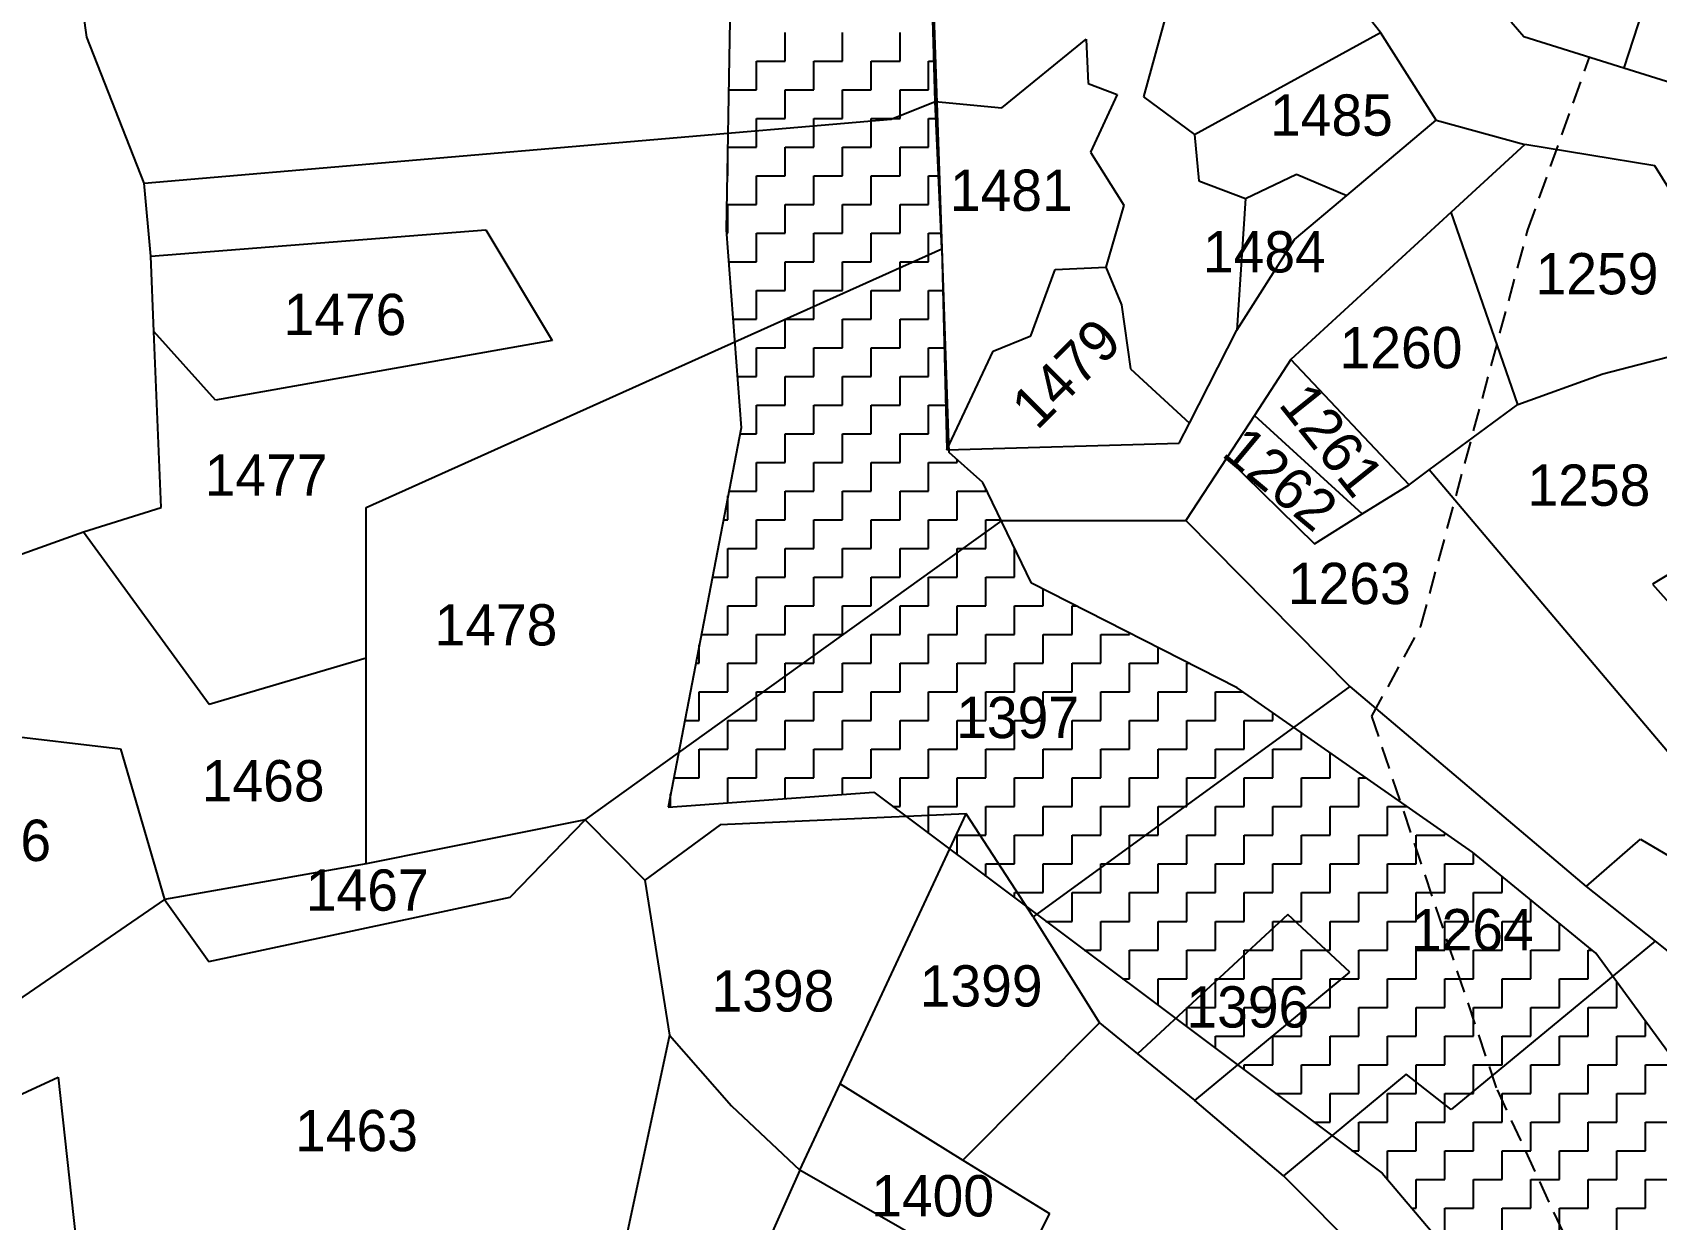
# Model space of a CAD drawing. Header units: metres. Extents: x 291362 to 296970, y 2012513 to 2016467.
# Drawn here: x 293212 to 293573.4, y 2013708.7 to 2013972.9 of the extents above; entities that cross this region are included whole.
import ezdxf
from ezdxf.enums import TextEntityAlignment as Align

# ---------------------------------------------------------------- set-up
doc = ezdxf.new("R2010")
doc.units = ezdxf.units.M
doc.linetypes.add('DASHED', pattern=[0.75, 0.5, -0.25])
for name, color, linetype in [('LINE_FOOTPATH', 1, 'DASHED'), ('POLY_HATCH', 12, 'Continuous'), ('POLY_PARCEL', 6, 'Continuous'), ('POLY_ROAD', 30, 'Continuous'), ('TEXT_PARCEL', 7, 'Continuous')]:
    doc.layers.add(name, color=color, linetype=linetype)
doc.styles.add('TEXT_MAP', font='')
doc.styles.get('TEXT_MAP').set_extended_font_data('Kruti Dev 050')

msp = doc.modelspace()

# ---------------------------------------------------------------- linework, layer by layer
at = {"layer": 'LINE_FOOTPATH', "ltscale": 10}
for p, q in [((293544.79, 2013928.93), (293558.52, 2013967.39)), ((293521, 2013840.77), (293544.79, 2013928.93)), ((293510.09, 2013820.69), (293521, 2013840.77)), ((293537.84, 2013737.98), (293510.09, 2013820.69)), ((293552.7, 2013705.78), (293537.84, 2013737.98))]:
    msp.add_line(p, q, dxfattribs=at)
at = {"layer": 'POLY_HATCH'}
for p, q in [((293416.03, 2013879.41), (293410.78, 2014030.47)), ((293367.16, 2013975.54), (293366.33, 2013928.98)), ((293366.33, 2013928.98), (293369.66, 2013884.91)), ((293369.66, 2013884.91), (293353.43, 2013800.48)), ((293423.52, 2013872.76), (293416.03, 2013879.41)), ((293434.33, 2013850.31), (293423.52, 2013872.76)), ((293480.09, 2013827.03), (293434.33, 2013850.31)), ((293532.51, 2013790.44), (293480.09, 2013827.03)), ((293353.43, 2013800.48), (293399.19, 2013803.8)), ((293399.19, 2013803.8), (293512.34, 2013718.99)), ((293559.96, 2013767.99), (293532.51, 2013790.44)), ((293579.93, 2013740.55), (293559.96, 2013767.99)), ((293512.34, 2013718.99), (293552.4, 2013672.03))]:
    msp.add_line(p, q, dxfattribs=at)
at = {"layer": 'POLY_HATCH', "linetype": 'Continuous'}
for p, q in [((293379.52, 2013966.52), (293379.52, 2013972.9)), ((293392.28, 2013966.52), (293392.28, 2013972.9)), ((293405.05, 2013966.52), (293405.05, 2013972.9)), ((293373.14, 2013966.52), (293379.52, 2013966.52)), ((293373.14, 2013960.14), (293373.14, 2013966.52)), ((293385.9, 2013966.52), (293392.28, 2013966.52)), ((293385.9, 2013960.14), (293385.9, 2013966.52)), ((293398.66, 2013966.52), (293405.05, 2013966.52)), ((293398.66, 2013960.14), (293398.66, 2013966.52)), ((293411.43, 2013966.52), (293413, 2013966.52)), ((293411.43, 2013960.14), (293411.43, 2013966.52)), ((293366.89, 2013960.14), (293373.14, 2013960.14)), ((293379.52, 2013960.14), (293385.9, 2013960.14)), ((293379.52, 2013953.76), (293379.52, 2013960.14)), ((293392.28, 2013960.14), (293398.66, 2013960.14)), ((293392.28, 2013953.76), (293392.28, 2013960.14)), ((293405.05, 2013960.14), (293411.43, 2013960.14)), ((293405.05, 2013953.76), (293405.05, 2013960.14)), ((293373.14, 2013953.76), (293379.52, 2013953.76)), ((293373.14, 2013947.38), (293373.14, 2013953.76)), ((293385.9, 2013953.76), (293392.28, 2013953.76)), ((293385.9, 2013947.38), (293385.9, 2013953.76)), ((293398.66, 2013953.76), (293405.05, 2013953.76)), ((293398.66, 2013947.38), (293398.66, 2013953.76)), ((293411.43, 2013953.76), (293413.44, 2013953.76)), ((293411.43, 2013947.38), (293411.43, 2013953.76)), ((293366.75, 2013947.38), (293373.14, 2013947.38)), ((293366.75, 2013940.99), (293366.75, 2013947.38)), ((293379.52, 2013947.38), (293385.9, 2013947.38)), ((293379.52, 2013940.99), (293379.52, 2013947.38)), ((293392.28, 2013947.38), (293398.66, 2013947.38)), ((293392.28, 2013940.99), (293392.28, 2013947.38)), ((293405.05, 2013947.38), (293411.43, 2013947.38)), ((293405.05, 2013940.99), (293405.05, 2013947.38)), ((293366.55, 2013940.99), (293366.75, 2013940.99)), ((293373.14, 2013940.99), (293379.52, 2013940.99)), ((293373.14, 2013934.61), (293373.14, 2013940.99)), ((293385.9, 2013940.99), (293392.28, 2013940.99)), ((293385.9, 2013934.61), (293385.9, 2013940.99)), ((293398.66, 2013940.99), (293405.05, 2013940.99)), ((293398.66, 2013934.61), (293398.66, 2013940.99)), ((293411.43, 2013940.99), (293413.89, 2013940.99)), ((293411.43, 2013934.61), (293411.43, 2013940.99)), ((293366.75, 2013934.61), (293373.14, 2013934.61)), ((293366.75, 2013928.23), (293366.75, 2013934.61)), ((293379.52, 2013934.61), (293385.9, 2013934.61)), ((293379.52, 2013928.23), (293379.52, 2013934.61)), ((293392.28, 2013934.61), (293398.66, 2013934.61)), ((293392.28, 2013928.23), (293392.28, 2013934.61)), ((293405.05, 2013934.61), (293411.43, 2013934.61)), ((293405.05, 2013928.23), (293405.05, 2013934.61)), ((293366.39, 2013928.23), (293366.75, 2013928.23)), ((293373.14, 2013928.23), (293379.52, 2013928.23)), ((293373.14, 2013921.85), (293373.14, 2013928.23)), ((293385.9, 2013928.23), (293392.28, 2013928.23)), ((293385.9, 2013921.85), (293385.9, 2013928.23)), ((293398.66, 2013928.23), (293405.05, 2013928.23)), ((293398.66, 2013921.85), (293398.66, 2013928.23)), ((293411.43, 2013928.23), (293414.33, 2013928.23)), ((293411.43, 2013921.85), (293411.43, 2013928.23)), ((293366.87, 2013921.85), (293373.14, 2013921.85)), ((293379.52, 2013921.85), (293385.9, 2013921.85)), ((293379.52, 2013915.47), (293379.52, 2013921.85)), ((293392.28, 2013921.85), (293398.66, 2013921.85)), ((293392.28, 2013915.47), (293392.28, 2013921.85)), ((293405.05, 2013921.85), (293411.43, 2013921.85)), ((293405.05, 2013915.47), (293405.05, 2013921.85)), ((293373.14, 2013915.47), (293379.52, 2013915.47)), ((293373.14, 2013909.08), (293373.14, 2013915.47)), ((293385.9, 2013915.47), (293392.28, 2013915.47)), ((293385.9, 2013909.08), (293385.9, 2013915.47)), ((293398.66, 2013915.47), (293405.05, 2013915.47)), ((293398.66, 2013909.08), (293398.66, 2013915.47)), ((293411.43, 2013915.47), (293414.78, 2013915.47)), ((293411.43, 2013909.08), (293411.43, 2013915.47)), ((293367.83, 2013909.08), (293373.14, 2013909.08)), ((293379.52, 2013909.08), (293385.9, 2013909.08)), ((293379.52, 2013902.7), (293379.52, 2013909.08)), ((293392.28, 2013909.08), (293398.66, 2013909.08)), ((293392.28, 2013902.7), (293392.28, 2013909.08)), ((293405.05, 2013909.08), (293411.43, 2013909.08)), ((293405.05, 2013902.7), (293405.05, 2013909.08)), ((293373.14, 2013902.7), (293379.52, 2013902.7)), ((293373.14, 2013896.32), (293373.14, 2013902.7)), ((293385.9, 2013902.7), (293392.28, 2013902.7)), ((293385.9, 2013896.32), (293385.9, 2013902.7)), ((293398.66, 2013902.7), (293405.05, 2013902.7)), ((293398.66, 2013896.32), (293398.66, 2013902.7)), ((293411.43, 2013902.7), (293415.22, 2013902.7)), ((293411.43, 2013896.32), (293411.43, 2013902.7)), ((293368.8, 2013896.32), (293373.14, 2013896.32)), ((293379.52, 2013896.32), (293385.9, 2013896.32)), ((293379.52, 2013889.94), (293379.52, 2013896.32)), ((293392.28, 2013896.32), (293398.66, 2013896.32)), ((293392.28, 2013889.94), (293392.28, 2013896.32)), ((293405.05, 2013896.32), (293411.43, 2013896.32)), ((293405.05, 2013889.94), (293405.05, 2013896.32)), ((293373.14, 2013889.94), (293379.52, 2013889.94)), ((293373.14, 2013883.56), (293373.14, 2013889.94)), ((293385.9, 2013889.94), (293392.28, 2013889.94)), ((293385.9, 2013883.56), (293385.9, 2013889.94)), ((293398.66, 2013889.94), (293405.05, 2013889.94)), ((293398.66, 2013883.56), (293398.66, 2013889.94)), ((293411.43, 2013889.94), (293415.66, 2013889.94)), ((293411.43, 2013883.56), (293411.43, 2013889.94)), ((293369.4, 2013883.56), (293373.14, 2013883.56)), ((293379.52, 2013883.56), (293385.9, 2013883.56)), ((293379.52, 2013877.17), (293379.52, 2013883.56)), ((293392.28, 2013883.56), (293398.66, 2013883.56)), ((293392.28, 2013877.17), (293392.28, 2013883.56)), ((293405.05, 2013883.56), (293411.43, 2013883.56)), ((293405.05, 2013877.17), (293405.05, 2013883.56)), ((293373.14, 2013877.17), (293379.52, 2013877.17)), ((293373.14, 2013870.79), (293373.14, 2013877.17)), ((293385.9, 2013877.17), (293392.28, 2013877.17)), ((293385.9, 2013870.79), (293385.9, 2013877.17)), ((293398.66, 2013877.17), (293405.05, 2013877.17)), ((293398.66, 2013870.79), (293398.66, 2013877.17)), ((293411.43, 2013877.17), (293417.81, 2013877.17)), ((293411.43, 2013870.79), (293411.43, 2013877.17)), ((293417.81, 2013877.17), (293417.81, 2013877.83)), ((293366.75, 2013864.41), (293366.75, 2013869.8)), ((293366.94, 2013870.79), (293373.14, 2013870.79)), ((293379.52, 2013870.79), (293385.9, 2013870.79)), ((293379.52, 2013864.41), (293379.52, 2013870.79)), ((293392.28, 2013870.79), (293398.66, 2013870.79)), ((293392.28, 2013864.41), (293392.28, 2013870.79)), ((293405.05, 2013870.79), (293411.43, 2013870.79)), ((293405.05, 2013864.41), (293405.05, 2013870.79)), ((293417.81, 2013870.79), (293424.19, 2013870.79)), ((293417.81, 2013864.41), (293417.81, 2013870.79)), ((293424.19, 2013870.79), (293424.19, 2013871.36)), ((293365.72, 2013864.41), (293366.75, 2013864.41)), ((293373.14, 2013864.41), (293379.52, 2013864.41)), ((293373.14, 2013858.03), (293373.14, 2013864.41)), ((293385.9, 2013864.41), (293392.28, 2013864.41)), ((293385.9, 2013858.03), (293385.9, 2013864.41)), ((293398.66, 2013864.41), (293405.05, 2013864.41)), ((293398.66, 2013858.03), (293398.66, 2013864.41)), ((293411.43, 2013864.41), (293417.81, 2013864.41)), ((293411.43, 2013858.03), (293411.43, 2013864.41)), ((293424.19, 2013864.41), (293427.54, 2013864.41)), ((293424.19, 2013858.03), (293424.19, 2013864.41)), ((293366.75, 2013858.03), (293373.14, 2013858.03)), ((293366.75, 2013851.65), (293366.75, 2013858.03)), ((293379.52, 2013858.03), (293385.9, 2013858.03)), ((293379.52, 2013851.65), (293379.52, 2013858.03)), ((293392.28, 2013858.03), (293398.66, 2013858.03)), ((293392.28, 2013851.65), (293392.28, 2013858.03)), ((293405.05, 2013858.03), (293411.43, 2013858.03)), ((293405.05, 2013851.65), (293405.05, 2013858.03)), ((293417.81, 2013858.03), (293424.19, 2013858.03)), ((293417.81, 2013851.65), (293417.81, 2013858.03)), ((293430.57, 2013858.03), (293430.62, 2013858.03)), ((293430.57, 2013851.65), (293430.57, 2013858.03)), ((293363.26, 2013851.65), (293366.75, 2013851.65)), ((293373.14, 2013851.65), (293379.52, 2013851.65)), ((293373.14, 2013845.26), (293373.14, 2013851.65)), ((293385.9, 2013851.65), (293392.28, 2013851.65)), ((293385.9, 2013845.26), (293385.9, 2013851.65)), ((293398.66, 2013851.65), (293405.05, 2013851.65)), ((293398.66, 2013845.26), (293398.66, 2013851.65)), ((293411.43, 2013851.65), (293417.81, 2013851.65)), ((293411.43, 2013845.26), (293411.43, 2013851.65)), ((293424.19, 2013851.65), (293430.57, 2013851.65)), ((293424.19, 2013845.26), (293424.19, 2013851.65)), ((293436.95, 2013845.26), (293436.95, 2013848.98)), ((293366.75, 2013845.26), (293373.14, 2013845.26)), ((293366.75, 2013838.88), (293366.75, 2013845.26)), ((293379.52, 2013845.26), (293385.9, 2013845.26)), ((293379.52, 2013838.88), (293379.52, 2013845.26)), ((293392.28, 2013845.26), (293398.66, 2013845.26)), ((293392.28, 2013838.88), (293392.28, 2013845.26)), ((293405.05, 2013845.26), (293411.43, 2013845.26)), ((293405.05, 2013838.88), (293405.05, 2013845.26)), ((293417.81, 2013845.26), (293424.19, 2013845.26)), ((293417.81, 2013838.88), (293417.81, 2013845.26)), ((293430.57, 2013845.26), (293436.95, 2013845.26)), ((293430.57, 2013838.88), (293430.57, 2013845.26)), ((293443.34, 2013845.26), (293444.25, 2013845.26)), ((293443.34, 2013838.88), (293443.34, 2013845.26)), ((293360.37, 2013832.5), (293360.37, 2013836.6)), ((293360.81, 2013838.88), (293366.75, 2013838.88)), ((293373.14, 2013838.88), (293379.52, 2013838.88)), ((293373.14, 2013832.5), (293373.14, 2013838.88)), ((293385.9, 2013838.88), (293392.28, 2013838.88)), ((293385.9, 2013832.5), (293385.9, 2013838.88)), ((293398.66, 2013838.88), (293405.05, 2013838.88)), ((293398.66, 2013832.5), (293398.66, 2013838.88)), ((293411.43, 2013838.88), (293417.81, 2013838.88)), ((293411.43, 2013832.5), (293411.43, 2013838.88)), ((293424.19, 2013838.88), (293430.57, 2013838.88)), ((293424.19, 2013832.5), (293424.19, 2013838.88)), ((293436.95, 2013838.88), (293443.34, 2013838.88)), ((293436.95, 2013832.5), (293436.95, 2013838.88)), ((293449.72, 2013838.88), (293456.1, 2013838.88)), ((293449.72, 2013832.5), (293449.72, 2013838.88)), ((293456.1, 2013838.88), (293456.1, 2013839.24)), ((293462.48, 2013832.5), (293462.48, 2013835.99)), ((293359.58, 2013832.5), (293360.37, 2013832.5)), ((293366.75, 2013832.5), (293373.14, 2013832.5)), ((293366.75, 2013826.12), (293366.75, 2013832.5)), ((293379.52, 2013832.5), (293385.9, 2013832.5)), ((293379.52, 2013826.12), (293379.52, 2013832.5)), ((293392.28, 2013832.5), (293398.66, 2013832.5)), ((293392.28, 2013826.12), (293392.28, 2013832.5)), ((293405.05, 2013832.5), (293411.43, 2013832.5)), ((293405.05, 2013826.12), (293405.05, 2013832.5)), ((293417.81, 2013832.5), (293424.19, 2013832.5)), ((293417.81, 2013826.12), (293417.81, 2013832.5)), ((293430.57, 2013832.5), (293436.95, 2013832.5)), ((293430.57, 2013826.12), (293430.57, 2013832.5)), ((293443.34, 2013832.5), (293449.72, 2013832.5)), ((293443.34, 2013826.12), (293443.34, 2013832.5)), ((293456.1, 2013832.5), (293462.48, 2013832.5)), ((293456.1, 2013826.12), (293456.1, 2013832.5)), ((293468.86, 2013832.5), (293469.34, 2013832.5)), ((293468.86, 2013826.12), (293468.86, 2013832.5)), ((293360.37, 2013826.12), (293366.75, 2013826.12)), ((293360.37, 2013819.74), (293360.37, 2013826.12)), ((293373.14, 2013826.12), (293379.52, 2013826.12)), ((293373.14, 2013819.74), (293373.14, 2013826.12)), ((293385.9, 2013826.12), (293392.28, 2013826.12)), ((293385.9, 2013819.74), (293385.9, 2013826.12)), ((293398.66, 2013826.12), (293405.05, 2013826.12)), ((293398.66, 2013819.74), (293398.66, 2013826.12)), ((293411.43, 2013826.12), (293417.81, 2013826.12)), ((293411.43, 2013819.74), (293411.43, 2013826.12)), ((293424.19, 2013826.12), (293430.57, 2013826.12)), ((293424.19, 2013819.74), (293424.19, 2013826.12)), ((293436.95, 2013826.12), (293443.34, 2013826.12)), ((293436.95, 2013819.74), (293436.95, 2013826.12)), ((293449.72, 2013826.12), (293456.1, 2013826.12)), ((293449.72, 2013819.74), (293449.72, 2013826.12)), ((293462.48, 2013826.12), (293468.86, 2013826.12)), ((293462.48, 2013819.74), (293462.48, 2013826.12)), ((293475.25, 2013826.12), (293481.4, 2013826.12)), ((293475.25, 2013819.74), (293475.25, 2013826.12)), ((293488.01, 2013819.74), (293488.01, 2013821.5)), ((293357.13, 2013819.74), (293360.37, 2013819.74)), ((293366.75, 2013819.74), (293373.14, 2013819.74)), ((293366.75, 2013813.35), (293366.75, 2013819.74)), ((293379.52, 2013819.74), (293385.9, 2013819.74)), ((293379.52, 2013813.35), (293379.52, 2013819.74)), ((293392.28, 2013819.74), (293398.66, 2013819.74)), ((293392.28, 2013813.35), (293392.28, 2013819.74)), ((293405.05, 2013819.74), (293411.43, 2013819.74)), ((293405.05, 2013813.35), (293405.05, 2013819.74)), ((293417.81, 2013819.74), (293424.19, 2013819.74)), ((293417.81, 2013813.35), (293417.81, 2013819.74)), ((293430.57, 2013819.74), (293436.95, 2013819.74)), ((293430.57, 2013813.35), (293430.57, 2013819.74)), ((293443.34, 2013819.74), (293449.72, 2013819.74)), ((293443.34, 2013813.35), (293443.34, 2013819.74)), ((293456.1, 2013819.74), (293462.48, 2013819.74)), ((293456.1, 2013813.35), (293456.1, 2013819.74)), ((293468.86, 2013819.74), (293475.25, 2013819.74)), ((293468.86, 2013813.35), (293468.86, 2013819.74)), ((293481.63, 2013819.74), (293488.01, 2013819.74)), ((293481.63, 2013813.35), (293481.63, 2013819.74)), ((293494.39, 2013813.35), (293494.39, 2013817.05)), ((293360.37, 2013813.35), (293366.75, 2013813.35)), ((293360.37, 2013806.97), (293360.37, 2013813.35)), ((293373.14, 2013813.35), (293379.52, 2013813.35)), ((293373.14, 2013806.97), (293373.14, 2013813.35)), ((293385.9, 2013813.35), (293392.28, 2013813.35)), ((293385.9, 2013806.97), (293385.9, 2013813.35)), ((293398.66, 2013813.35), (293405.05, 2013813.35)), ((293398.66, 2013806.97), (293398.66, 2013813.35)), ((293411.43, 2013813.35), (293417.81, 2013813.35)), ((293411.43, 2013806.97), (293411.43, 2013813.35)), ((293424.19, 2013813.35), (293430.57, 2013813.35)), ((293424.19, 2013806.97), (293424.19, 2013813.35)), ((293436.95, 2013813.35), (293443.34, 2013813.35)), ((293436.95, 2013806.97), (293436.95, 2013813.35)), ((293449.72, 2013813.35), (293456.1, 2013813.35)), ((293449.72, 2013806.97), (293449.72, 2013813.35)), ((293462.48, 2013813.35), (293468.86, 2013813.35)), ((293462.48, 2013806.97), (293462.48, 2013813.35)), ((293475.25, 2013813.35), (293481.63, 2013813.35)), ((293475.25, 2013806.97), (293475.25, 2013813.35)), ((293488.01, 2013813.35), (293494.39, 2013813.35)), ((293488.01, 2013806.97), (293488.01, 2013813.35)), ((293500.77, 2013806.97), (293500.77, 2013812.59)), ((293354.68, 2013806.97), (293360.37, 2013806.97)), ((293366.75, 2013806.97), (293373.14, 2013806.97)), ((293366.75, 2013801.45), (293366.75, 2013806.97)), ((293379.52, 2013806.97), (293385.9, 2013806.97)), ((293379.52, 2013802.38), (293379.52, 2013806.97)), ((293392.28, 2013806.97), (293398.66, 2013806.97)), ((293392.28, 2013803.3), (293392.28, 2013806.97)), ((293405.05, 2013806.97), (293411.43, 2013806.97)), ((293405.05, 2013800.59), (293405.05, 2013806.97)), ((293417.81, 2013806.97), (293424.19, 2013806.97)), ((293417.81, 2013800.59), (293417.81, 2013806.97)), ((293430.57, 2013806.97), (293436.95, 2013806.97)), ((293430.57, 2013800.59), (293430.57, 2013806.97)), ((293443.34, 2013806.97), (293449.72, 2013806.97)), ((293443.34, 2013800.59), (293443.34, 2013806.97)), ((293456.1, 2013806.97), (293462.48, 2013806.97)), ((293456.1, 2013800.59), (293456.1, 2013806.97)), ((293468.86, 2013806.97), (293475.25, 2013806.97)), ((293468.86, 2013800.59), (293468.86, 2013806.97)), ((293481.63, 2013806.97), (293488.01, 2013806.97)), ((293481.63, 2013800.59), (293481.63, 2013806.97)), ((293494.39, 2013806.97), (293500.77, 2013806.97)), ((293494.39, 2013800.59), (293494.39, 2013806.97)), ((293507.16, 2013806.97), (293508.83, 2013806.97)), ((293507.16, 2013800.59), (293507.16, 2013806.97)), ((293353.99, 2013800.59), (293353.99, 2013803.41)), ((293353.45, 2013800.59), (293353.99, 2013800.59)), ((293403.47, 2013800.59), (293405.05, 2013800.59)), ((293411.43, 2013800.59), (293417.81, 2013800.59)), ((293411.43, 2013794.63), (293411.43, 2013800.59)), ((293424.19, 2013800.59), (293430.57, 2013800.59)), ((293424.19, 2013794.21), (293424.19, 2013800.59)), ((293436.95, 2013800.59), (293443.34, 2013800.59)), ((293436.95, 2013794.21), (293436.95, 2013800.59)), ((293449.72, 2013800.59), (293456.1, 2013800.59)), ((293449.72, 2013794.21), (293449.72, 2013800.59)), ((293462.48, 2013800.59), (293468.86, 2013800.59)), ((293462.48, 2013794.21), (293462.48, 2013800.59)), ((293475.25, 2013800.59), (293481.63, 2013800.59)), ((293475.25, 2013794.21), (293475.25, 2013800.59)), ((293488.01, 2013800.59), (293494.39, 2013800.59)), ((293488.01, 2013794.21), (293488.01, 2013800.59)), ((293500.77, 2013800.59), (293507.16, 2013800.59)), ((293500.77, 2013794.21), (293500.77, 2013800.59)), ((293513.54, 2013800.59), (293517.97, 2013800.59)), ((293513.54, 2013794.21), (293513.54, 2013800.59)), ((293417.81, 2013794.21), (293424.19, 2013794.21)), ((293417.81, 2013789.85), (293417.81, 2013794.21)), ((293430.57, 2013794.21), (293436.95, 2013794.21)), ((293430.57, 2013787.83), (293430.57, 2013794.21)), ((293443.34, 2013794.21), (293449.72, 2013794.21)), ((293443.34, 2013787.83), (293443.34, 2013794.21)), ((293456.1, 2013794.21), (293462.48, 2013794.21)), ((293456.1, 2013787.83), (293456.1, 2013794.21)), ((293468.86, 2013794.21), (293475.25, 2013794.21)), ((293468.86, 2013787.83), (293468.86, 2013794.21)), ((293481.63, 2013794.21), (293488.01, 2013794.21)), ((293481.63, 2013787.83), (293481.63, 2013794.21)), ((293494.39, 2013794.21), (293500.77, 2013794.21)), ((293494.39, 2013787.83), (293494.39, 2013794.21)), ((293507.16, 2013794.21), (293513.54, 2013794.21)), ((293507.16, 2013787.83), (293507.16, 2013794.21)), ((293519.92, 2013794.21), (293526.3, 2013794.21)), ((293519.92, 2013787.83), (293519.92, 2013794.21)), ((293526.3, 2013794.21), (293526.3, 2013794.78)), ((293532.68, 2013787.83), (293532.68, 2013790.3)), ((293424.19, 2013787.83), (293430.57, 2013787.83)), ((293424.19, 2013785.06), (293424.19, 2013787.83)), ((293436.95, 2013787.83), (293443.34, 2013787.83)), ((293436.95, 2013781.45), (293436.95, 2013787.83)), ((293449.72, 2013787.83), (293456.1, 2013787.83)), ((293449.72, 2013781.45), (293449.72, 2013787.83)), ((293462.48, 2013787.83), (293468.86, 2013787.83)), ((293462.48, 2013781.45), (293462.48, 2013787.83)), ((293475.25, 2013787.83), (293481.63, 2013787.83)), ((293475.25, 2013781.45), (293475.25, 2013787.83)), ((293488.01, 2013787.83), (293494.39, 2013787.83)), ((293488.01, 2013781.45), (293488.01, 2013787.83)), ((293500.77, 2013787.83), (293507.16, 2013787.83)), ((293500.77, 2013781.45), (293500.77, 2013787.83)), ((293513.54, 2013787.83), (293519.92, 2013787.83)), ((293513.54, 2013781.45), (293513.54, 2013787.83)), ((293526.3, 2013787.83), (293532.68, 2013787.83)), ((293526.3, 2013781.45), (293526.3, 2013787.83)), ((293539.07, 2013781.45), (293539.07, 2013785.08)), ((293430.57, 2013781.45), (293436.95, 2013781.45)), ((293430.57, 2013780.28), (293430.57, 2013781.45)), ((293443.34, 2013781.45), (293449.72, 2013781.45)), ((293443.34, 2013775.06), (293443.34, 2013781.45)), ((293456.1, 2013781.45), (293462.48, 2013781.45)), ((293456.1, 2013775.06), (293456.1, 2013781.45)), ((293468.86, 2013781.45), (293475.25, 2013781.45)), ((293468.86, 2013775.06), (293468.86, 2013781.45)), ((293481.63, 2013781.45), (293488.01, 2013781.45)), ((293481.63, 2013775.06), (293481.63, 2013781.45)), ((293494.39, 2013781.45), (293500.77, 2013781.45)), ((293494.39, 2013775.06), (293494.39, 2013781.45)), ((293507.16, 2013781.45), (293513.54, 2013781.45)), ((293507.16, 2013775.06), (293507.16, 2013781.45)), ((293519.92, 2013781.45), (293526.3, 2013781.45)), ((293519.92, 2013775.06), (293519.92, 2013781.45)), ((293532.68, 2013781.45), (293539.07, 2013781.45)), ((293532.68, 2013775.06), (293532.68, 2013781.45)), ((293545.45, 2013775.06), (293545.45, 2013779.86)), ((293437.53, 2013775.06), (293443.34, 2013775.06)), ((293449.72, 2013775.06), (293456.1, 2013775.06)), ((293449.72, 2013768.68), (293449.72, 2013775.06)), ((293462.48, 2013775.06), (293468.86, 2013775.06)), ((293462.48, 2013768.68), (293462.48, 2013775.06)), ((293475.25, 2013775.06), (293481.63, 2013775.06)), ((293475.25, 2013768.68), (293475.25, 2013775.06)), ((293488.01, 2013775.06), (293494.39, 2013775.06)), ((293488.01, 2013768.68), (293488.01, 2013775.06)), ((293500.77, 2013775.06), (293507.16, 2013775.06)), ((293500.77, 2013768.68), (293500.77, 2013775.06)), ((293513.54, 2013775.06), (293519.92, 2013775.06)), ((293513.54, 2013768.68), (293513.54, 2013775.06)), ((293526.3, 2013775.06), (293532.68, 2013775.06)), ((293526.3, 2013768.68), (293526.3, 2013775.06)), ((293539.07, 2013775.06), (293545.45, 2013775.06)), ((293539.07, 2013768.68), (293539.07, 2013775.06)), ((293551.83, 2013768.68), (293551.83, 2013774.64)), ((293446.04, 2013768.68), (293449.72, 2013768.68)), ((293456.1, 2013768.68), (293462.48, 2013768.68)), ((293456.1, 2013762.3), (293456.1, 2013768.68)), ((293468.86, 2013768.68), (293475.25, 2013768.68)), ((293468.86, 2013762.3), (293468.86, 2013768.68)), ((293481.63, 2013768.68), (293488.01, 2013768.68)), ((293481.63, 2013762.3), (293481.63, 2013768.68)), ((293494.39, 2013768.68), (293500.77, 2013768.68)), ((293494.39, 2013762.3), (293494.39, 2013768.68)), ((293507.16, 2013768.68), (293513.54, 2013768.68)), ((293507.16, 2013762.3), (293507.16, 2013768.68)), ((293519.92, 2013768.68), (293526.3, 2013768.68)), ((293519.92, 2013762.3), (293519.92, 2013768.68)), ((293532.68, 2013768.68), (293539.07, 2013768.68)), ((293532.68, 2013762.3), (293532.68, 2013768.68)), ((293545.45, 2013768.68), (293551.83, 2013768.68)), ((293545.45, 2013762.3), (293545.45, 2013768.68)), ((293558.21, 2013768.68), (293559.12, 2013768.68)), ((293558.21, 2013762.3), (293558.21, 2013768.68)), ((293454.56, 2013762.3), (293456.1, 2013762.3)), ((293462.48, 2013762.3), (293468.86, 2013762.3)), ((293462.48, 2013756.36), (293462.48, 2013762.3)), ((293475.25, 2013762.3), (293481.63, 2013762.3)), ((293475.25, 2013755.92), (293475.25, 2013762.3)), ((293488.01, 2013762.3), (293494.39, 2013762.3)), ((293488.01, 2013755.92), (293488.01, 2013762.3)), ((293500.77, 2013762.3), (293507.16, 2013762.3)), ((293500.77, 2013755.92), (293500.77, 2013762.3)), ((293513.54, 2013762.3), (293519.92, 2013762.3)), ((293513.54, 2013755.92), (293513.54, 2013762.3)), ((293526.3, 2013762.3), (293532.68, 2013762.3)), ((293526.3, 2013755.92), (293526.3, 2013762.3)), ((293539.07, 2013762.3), (293545.45, 2013762.3)), ((293539.07, 2013755.92), (293539.07, 2013762.3)), ((293551.83, 2013762.3), (293558.21, 2013762.3)), ((293551.83, 2013755.92), (293551.83, 2013762.3)), ((293564.59, 2013755.92), (293564.59, 2013761.63)), ((293468.86, 2013755.92), (293475.25, 2013755.92)), ((293468.86, 2013751.58), (293468.86, 2013755.92)), ((293481.63, 2013755.92), (293488.01, 2013755.92)), ((293481.63, 2013749.54), (293481.63, 2013755.92)), ((293494.39, 2013755.92), (293500.77, 2013755.92)), ((293494.39, 2013749.54), (293494.39, 2013755.92)), ((293507.16, 2013755.92), (293513.54, 2013755.92)), ((293507.16, 2013749.54), (293507.16, 2013755.92)), ((293519.92, 2013755.92), (293526.3, 2013755.92)), ((293519.92, 2013749.54), (293519.92, 2013755.92)), ((293532.68, 2013755.92), (293539.07, 2013755.92)), ((293532.68, 2013749.54), (293532.68, 2013755.92)), ((293545.45, 2013755.92), (293551.83, 2013755.92)), ((293545.45, 2013749.54), (293545.45, 2013755.92)), ((293558.21, 2013755.92), (293564.59, 2013755.92)), ((293558.21, 2013749.54), (293558.21, 2013755.92)), ((293570.98, 2013749.54), (293570.98, 2013752.86)), ((293475.25, 2013749.54), (293481.63, 2013749.54)), ((293475.25, 2013746.79), (293475.25, 2013749.54)), ((293488.01, 2013749.54), (293494.39, 2013749.54)), ((293488.01, 2013743.15), (293488.01, 2013749.54)), ((293500.77, 2013749.54), (293507.16, 2013749.54)), ((293500.77, 2013743.15), (293500.77, 2013749.54)), ((293513.54, 2013749.54), (293519.92, 2013749.54)), ((293513.54, 2013743.15), (293513.54, 2013749.54)), ((293526.3, 2013749.54), (293532.68, 2013749.54)), ((293526.3, 2013743.15), (293526.3, 2013749.54)), ((293539.07, 2013749.54), (293545.45, 2013749.54)), ((293539.07, 2013743.15), (293539.07, 2013749.54)), ((293551.83, 2013749.54), (293558.21, 2013749.54)), ((293551.83, 2013743.15), (293551.83, 2013749.54)), ((293564.59, 2013749.54), (293570.98, 2013749.54)), ((293564.59, 2013743.15), (293564.59, 2013749.54)), ((293481.63, 2013743.15), (293488.01, 2013743.15)), ((293481.63, 2013742.01), (293481.63, 2013743.15)), ((293494.39, 2013743.15), (293500.77, 2013743.15)), ((293494.39, 2013736.77), (293494.39, 2013743.15)), ((293507.16, 2013743.15), (293513.54, 2013743.15)), ((293507.16, 2013736.77), (293507.16, 2013743.15)), ((293519.92, 2013743.15), (293526.3, 2013743.15)), ((293519.92, 2013736.77), (293519.92, 2013743.15)), ((293532.68, 2013743.15), (293539.07, 2013743.15)), ((293532.68, 2013736.77), (293532.68, 2013743.15)), ((293545.45, 2013743.15), (293551.83, 2013743.15)), ((293545.45, 2013736.77), (293545.45, 2013743.15)), ((293558.21, 2013743.15), (293564.59, 2013743.15)), ((293558.21, 2013736.77), (293558.21, 2013743.15)), ((293570.98, 2013743.15), (293577.36, 2013743.15)), ((293570.98, 2013736.77), (293570.98, 2013743.15)), ((293488.62, 2013736.77), (293494.39, 2013736.77)), ((293500.77, 2013736.77), (293507.16, 2013736.77)), ((293500.77, 2013730.39), (293500.77, 2013736.77)), ((293513.54, 2013736.77), (293519.92, 2013736.77)), ((293513.54, 2013730.39), (293513.54, 2013736.77)), ((293526.3, 2013736.77), (293532.68, 2013736.77)), ((293526.3, 2013730.39), (293526.3, 2013736.77)), ((293539.07, 2013736.77), (293545.45, 2013736.77)), ((293539.07, 2013730.39), (293539.07, 2013736.77)), ((293551.83, 2013736.77), (293558.21, 2013736.77)), ((293551.83, 2013730.39), (293551.83, 2013736.77)), ((293564.59, 2013736.77), (293570.98, 2013736.77)), ((293564.59, 2013730.39), (293564.59, 2013736.77)), ((293497.13, 2013730.39), (293500.77, 2013730.39)), ((293507.16, 2013730.39), (293513.54, 2013730.39)), ((293507.16, 2013724.01), (293507.16, 2013730.39)), ((293519.92, 2013730.39), (293526.3, 2013730.39)), ((293519.92, 2013724.01), (293519.92, 2013730.39)), ((293532.68, 2013730.39), (293539.07, 2013730.39)), ((293532.68, 2013724.01), (293532.68, 2013730.39)), ((293545.45, 2013730.39), (293551.83, 2013730.39)), ((293545.45, 2013724.01), (293545.45, 2013730.39)), ((293558.21, 2013730.39), (293564.59, 2013730.39)), ((293558.21, 2013724.01), (293558.21, 2013730.39)), ((293570.98, 2013730.39), (293577.36, 2013730.39)), ((293570.98, 2013724.01), (293570.98, 2013730.39)), ((293505.64, 2013724.01), (293507.16, 2013724.01)), ((293513.54, 2013724.01), (293519.92, 2013724.01)), ((293513.54, 2013717.63), (293513.54, 2013724.01)), ((293526.3, 2013724.01), (293532.68, 2013724.01)), ((293526.3, 2013717.63), (293526.3, 2013724.01)), ((293539.07, 2013724.01), (293545.45, 2013724.01)), ((293539.07, 2013717.63), (293539.07, 2013724.01)), ((293551.83, 2013724.01), (293558.21, 2013724.01)), ((293551.83, 2013717.63), (293551.83, 2013724.01)), ((293564.59, 2013724.01), (293570.98, 2013724.01)), ((293564.59, 2013717.63), (293564.59, 2013724.01)), ((293513.5, 2013717.63), (293513.54, 2013717.63)), ((293519.92, 2013717.63), (293526.3, 2013717.63)), ((293519.92, 2013711.24), (293519.92, 2013717.63)), ((293532.68, 2013717.63), (293539.07, 2013717.63)), ((293532.68, 2013711.24), (293532.68, 2013717.63)), ((293545.45, 2013717.63), (293551.83, 2013717.63)), ((293545.45, 2013711.24), (293545.45, 2013717.63)), ((293558.21, 2013717.63), (293564.59, 2013717.63)), ((293558.21, 2013711.24), (293558.21, 2013717.63)), ((293570.98, 2013717.63), (293577.36, 2013717.63)), ((293570.98, 2013711.24), (293570.98, 2013717.63)), ((293518.95, 2013711.24), (293519.92, 2013711.24)), ((293526.3, 2013711.24), (293532.68, 2013711.24)), ((293526.3, 2013704.86), (293526.3, 2013711.24)), ((293539.07, 2013711.24), (293545.45, 2013711.24)), ((293539.07, 2013704.86), (293539.07, 2013711.24)), ((293551.83, 2013711.24), (293558.21, 2013711.24)), ((293551.83, 2013704.86), (293551.83, 2013711.24)), ((293564.59, 2013711.24), (293570.98, 2013711.24)), ((293564.59, 2013704.86), (293564.59, 2013711.24))]:
    msp.add_line(p, q, dxfattribs=at)
at = {"layer": 'POLY_PARCEL'}
for p, q in [((293412.9, 2013957.54), (293411.56, 2014003.41)), ((293469.63, 2013996.51), (293459.28, 2013958.58)), ((293572.82, 2013985.64), (293566.13, 2013965.01)), ((293224.03, 2013971.83), (293223.28, 2013977.13)), ((293236.85, 2013939.33), (293224.03, 2013971.83)), ((293427.74, 2013956.12), (293446.47, 2013971.39)), ((293446.47, 2013971.39), (293446.96, 2013961.54)), ((293470.62, 2013950.21), (293512.01, 2013972.87)), ((293446.96, 2013961.54), (293453.37, 2013959.08)), ((293453.37, 2013959.08), (293447.45, 2013946.27)), ((293403.05, 2013953.6), (293412.9, 2013957.54)), ((293412.9, 2013957.54), (293427.74, 2013956.12)), ((293414.36, 2013924.76), (293412.9, 2013957.54)), ((293459.28, 2013958.58), (293470.62, 2013950.21)), ((293236.85, 2013939.33), (293403.05, 2013953.6)), ((293504.52, 2013936.64), (293524.39, 2013953.4)), ((293470.62, 2013950.21), (293471.6, 2013939.87)), ((293544.13, 2013947.93), (293527.76, 2013932.89)), ((293447.45, 2013946.27), (293454.85, 2013934.45)), ((293481.95, 2013935.93), (293493.29, 2013941.35)), ((293493.29, 2013941.35), (293504.52, 2013936.64)), ((293238.32, 2013923.07), (293236.85, 2013939.33)), ((293471.6, 2013939.87), (293481.95, 2013935.93)), ((293454.85, 2013934.45), (293450.9, 2013920.66)), ((293481.95, 2013935.93), (293480.04, 2013906.61)), ((293492.85, 2013926.8), (293504.52, 2013936.64)), ((293527.76, 2013932.89), (293492.05, 2013900.09)), ((293542.55, 2013890.1), (293527.76, 2013932.89)), ((293238.32, 2013923.07), (293312.86, 2013928.98)), ((293312.86, 2013928.98), (293327.64, 2013904.35)), ((293480.04, 2013906.61), (293492.85, 2013926.8)), ((293239, 2013906.3), (293238.32, 2013923.07)), ((293286.22, 2013867.13), (293414.36, 2013924.76)), ((293414.36, 2013924.76), (293415.47, 2013880.01)), ((293434.15, 2013905.39), (293439.57, 2013920.17)), ((293439.57, 2013920.17), (293450.9, 2013920.66)), ((293450.9, 2013920.66), (293454.35, 2013912.29)), ((293454.35, 2013912.29), (293456.32, 2013898)), ((293252.73, 2013891.05), (293239, 2013906.3)), ((293240.59, 2013867.16), (293239, 2013906.3)), ((293425.77, 2013901.94), (293434.15, 2013905.39)), ((293469.51, 2013885.97), (293480.04, 2013906.61)), ((293327.64, 2013904.35), (293252.73, 2013891.05)), ((293415.47, 2013880.01), (293425.77, 2013901.94)), ((293561.49, 2013896.93), (293577.8, 2013901.14)), ((293456.32, 2013898), (293469.51, 2013885.97)), ((293492.05, 2013900.09), (293483.93, 2013887.62)), ((293518.35, 2013872.22), (293492.05, 2013900.09)), ((293542.55, 2013890.1), (293561.49, 2013896.93)), ((293522.85, 2013875.55), (293542.55, 2013890.1)), ((293483.93, 2013887.62), (293477.8, 2013878.22)), ((293483.93, 2013887.62), (293507.95, 2013865.73)), ((293467.22, 2013881.49), (293469.51, 2013885.97)), ((293415.47, 2013880.01), (293467.22, 2013881.49)), ((293477.8, 2013878.22), (293468.7, 2013864.25)), ((293477.8, 2013878.22), (293497.31, 2013859.08)), ((293507.95, 2013865.73), (293518.35, 2013872.22)), ((293518.35, 2013872.22), (293522.85, 2013875.55)), ((293585.69, 2013801.25), (293522.85, 2013875.55)), ((293223.34, 2013861.74), (293240.59, 2013867.16)), ((293286.22, 2013833.71), (293286.22, 2013867.13)), ((293497.31, 2013859.08), (293507.95, 2013865.73)), ((293201.17, 2013853.86), (293223.34, 2013861.74)), ((293223.34, 2013861.74), (293251.25, 2013823.37)), ((293335.01, 2013797.68), (293427.8, 2013864.25)), ((293427.8, 2013864.25), (293468.7, 2013864.25)), ((293468.7, 2013864.25), (293505.17, 2013827.31)), ((293587.26, 2013859.08), (293572.53, 2013850.14)), ((293572.53, 2013850.14), (293605.15, 2013813.34)), ((293251.25, 2013823.37), (293286.22, 2013833.71)), ((293286.22, 2013787.83), (293286.22, 2013833.71)), ((293505.17, 2013827.31), (293434.7, 2013776.08)), ((293505.17, 2013827.31), (293557.81, 2013782.85)), ((293202.44, 2013816.89), (293231.52, 2013813.44)), ((293231.52, 2013813.44), (293241.38, 2013779.95)), ((293335.01, 2013797.68), (293286.22, 2013787.83)), ((293318.26, 2013780.44), (293335.01, 2013797.68)), ((293335.01, 2013797.68), (293348.29, 2013784.21)), ((293365.04, 2013796.52), (293348.29, 2013784.21)), ((293419.75, 2013798.98), (293365.04, 2013796.52)), ((293391.73, 2013738.88), (293419.75, 2013798.98)), ((293434.7, 2013776.08), (293419.75, 2013798.98)), ((293557.81, 2013782.85), (293569.9, 2013793.36)), ((293569.9, 2013793.36), (293616.2, 2013766.02)), ((293286.22, 2013787.83), (293241.38, 2013779.95)), ((293348.29, 2013784.21), (293353.71, 2013749.73)), ((293557.81, 2013782.85), (293573.1, 2013770.64)), ((293241.38, 2013779.95), (293189.83, 2013744.52)), ((293241.38, 2013779.95), (293251.23, 2013766.16)), ((293251.23, 2013766.16), (293318.26, 2013780.44)), ((293434.7, 2013776.08), (293449.48, 2013752.44)), ((293491.37, 2013776.57), (293457.88, 2013745.61)), ((293505.17, 2013763.77), (293491.37, 2013776.57)), ((293573.1, 2013770.64), (293527.73, 2013733.15)), ((293573.1, 2013770.64), (293592.43, 2013755.23)), ((293470.67, 2013735.2), (293505.17, 2013763.77)), ((293353.71, 2013749.73), (293340.9, 2013689.64)), ((293353.71, 2013749.73), (293367.51, 2013733.97)), ((293419.06, 2013721.94), (293449.48, 2013752.44)), ((293449.48, 2013752.44), (293457.88, 2013745.61)), ((293457.88, 2013745.61), (293470.67, 2013735.2)), ((293186.64, 2013726.09), (293217.69, 2013740.37)), ((293217.69, 2013740.37), (293221.63, 2013704.42)), ((293382.79, 2013719.68), (293391.73, 2013738.88)), ((293391.73, 2013738.88), (293419.06, 2013721.94)), ((293517.73, 2013741.03), (293490.38, 2013718.42)), ((293527.73, 2013733.15), (293517.73, 2013741.03)), ((293490.38, 2013718.42), (293470.67, 2013735.2)), ((293367.51, 2013733.97), (293382.79, 2013719.68)), ((293419.06, 2013721.94), (293438.3, 2013710.01)), ((293382.79, 2013719.68), (293354.38, 2013656.52)), ((293423.2, 2013696.54), (293382.79, 2013719.68)), ((293490.38, 2013718.42), (293509.31, 2013699.5)), ((293438.3, 2013710.01), (293427.51, 2013688.78))]:
    msp.add_line(p, q, dxfattribs=at)
at = {"layer": 'POLY_ROAD'}
for p, q in [((293512.01, 2013972.87), (293494.27, 2013995.52)), ((293541.06, 2013975.24), (293543.88, 2013971.97)), ((293524.39, 2013953.4), (293512.01, 2013972.87)), ((293543.88, 2013971.97), (293566.13, 2013965.01)), ((293566.13, 2013965.01), (293587.55, 2013958.3)), ((293524.39, 2013953.4), (293544.13, 2013947.93)), ((293573.06, 2013943.2), (293544.13, 2013947.93)), ((293595.16, 2013907.45), (293573.06, 2013943.2))]:
    msp.add_line(p, q, dxfattribs=at)

# ---------------------------------------------------------------- texts
at = {"layer": 'TEXT_PARCEL', "style": 'TEXT_MAP'}
for s, p in [('1485', (293501.08, 2013954.51)), ('1481', (293429.82, 2013937.78)), ('1484', (293486.15, 2013924.08)), ('1259', (293560.19, 2013919.2)), ('1476', (293281.51, 2013910.13)), ('1260', (293516.56, 2013902.75)), ('1477', (293263.96, 2013874.37)), ('1258', (293558.39, 2013872.15)), ('1263', (293505.06, 2013850.26)), ('1478', (293315.12, 2013841.06)), ('1397', (293431.23, 2013820.44)), ('1468', (293263.31, 2013806.36)), ('1466', (293202.43, 2013793.09)), ('1467', (293286.47, 2013782.02)), ('1264', (293532.44, 2013773.21)), ('1398', (293376.77, 2013759.58)), ('1399', (293423.11, 2013760.7)), ('1396', (293482.47, 2013756.02)), ('1463', (293284.09, 2013728.51)), ('1400', (293412.31, 2013713.99))]:
    msp.add_text(s, height=9.19, dxfattribs=at).set_placement(p, align=Align.MIDDLE)
for s, rotation, p in [('1479', 44.9834, (293441.97, 2013897.07)), ('1261', 308.6761, (293501.21, 2013882.25)), ('1262', 320.2109, (293489.79, 2013873.61))]:
    msp.add_text(s, height=9.19, rotation=rotation, dxfattribs=at).set_placement(p, align=Align.MIDDLE)

doc.saveas('drawing.dxf')
